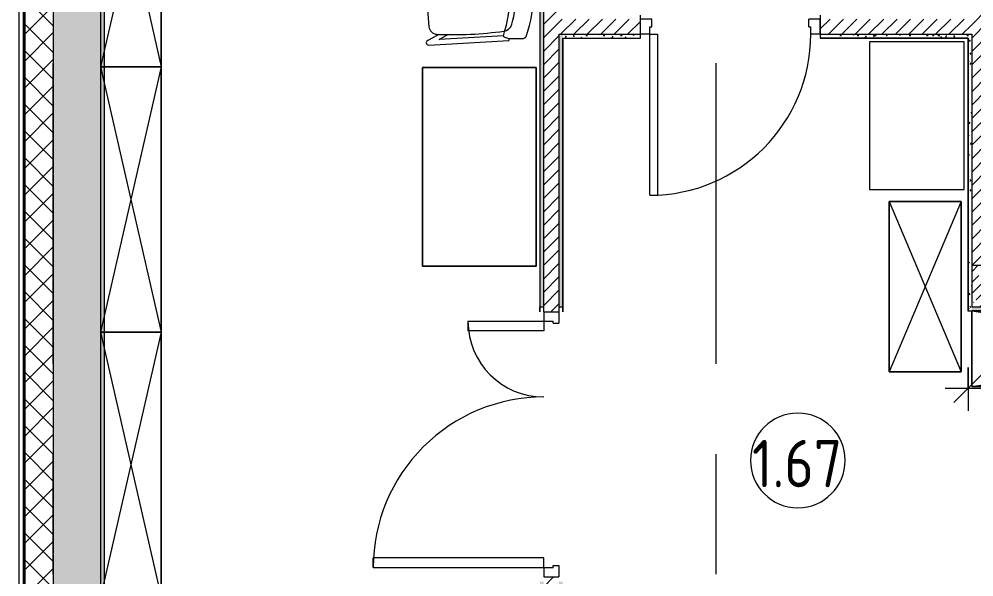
# Model space of a CAD drawing. Header units: millimetres. Extents: x 1322 to 199238, y -8553 to 29000.
# Drawn here: x 13649 to 18690, y 3755 to 6700 of the extents above; entities that cross this region are included whole.
import ezdxf

# ---------------------------------------------------------------- set-up
doc = ezdxf.new("R2010")
doc.units = ezdxf.units.MM
doc.linetypes.add('Осевая', pattern=[3175, 635, -476.25, 1587.5, -476.25])
for name, color, linetype, lineweight in [('A-ANNO-DIMS', 7, 'Continuous', 9), ('A-ANNO-DIMS-100', 7, 'Continuous', 9), ('A-AREA-IDEN', 7, 'Continuous', 9), ('A-DOOR', 7, 'Continuous', 9), ('A-DOOR-1', 7, 'Continuous', 13), ('A-DOOR-FRAM', 7, 'Continuous', 13), ('A-WALL', 7, 'Continuous', 9), ('I-WALL', 7, 'Continuous', 9), ('Оси-2', 7, 'Осевая', 9)]:
    doc.layers.add(name, color=color, linetype=linetype, lineweight=lineweight)
for name, color, linetype, lineweight, true_color in [('A-WALL-1', 7, 'Continuous', 9, 0x3c3c3c), ('A-WALL-FNSH-1', 7, 'Continuous', 9, 0x3c3c3c), ('I-FURN-1', 7, 'Continuous', 9, 0xf0f0f0)]:
    doc.layers.add(name, color=color, linetype=linetype, lineweight=lineweight, true_color=true_color)
doc.styles.add('GOST Common_4', font='GOST_Common.ttf', dxfattribs={"width": 0.9, "height": 250})
doc.styles.add('ISOCPEUR', font='isocpeur.ttf', dxfattribs={"width": 0.9, "height": 250})
doc.dimstyles.new('ISO-2_5_0_9К_БОЛЬШОЙ_1', dxfattribs={"dimscale": 304.8, "dimtxt": 248.995294, "dimasz": 0.492126, "dimexe": 0.393701, "dimexo": 0.984252, "dimgap": 0, "dimtad": 1, "dimdec": 0, "dimrnd": 10, "dimzin": 0, "dimdsep": 46, "dimtxsty": 'ISOCPEUR', "dimblk1": 'OBLIQUE', "dimblk2": 'OBLIQUE', "dimsah": 1, "dimcen": 0.09, "dimdle": 0.393701, "dimazin": 0, "dimtfac": 1, "dimtdec": 4, "dimtix": 1, "dimtmove": 0, "dimatfit": 3, "dimfxl": 1, "dimtvp": 1, "dimtolj": 1, "dimtzin": 0, "dimarcsym": 2})
pattern_1 = [(45, (-75531.326, 0), (-35.35534, 35.35534), [])]
pattern_2 = [(45, (-75531.33, 0), (-57.024626, 57.024626), []), (45, (-75474.3, 0), (-57.024626, 57.024626), [100.806, -20.161, 3.353, -16.808])]
pattern_3 = [(0, (-75531.326, 0), (121.92, 30.48), [10.058, -81.382, 10.058, -81.382, -487.68]), (0, (-75531.326, 0), (121.92, 30.48), [-182.88, 10.058, -172.822, 10.058, -81.382, -213.36]), (0, (-75531.326, 0), (121.92, 30.48), [-457.2, 10.058, -50.902, 10.058, -142.342]), (120, (-75485.606, 15.24), (-87.356454, 90.345817), [10.058, -81.382, 10.058, -81.382, -487.68]), (120, (-75485.606, 15.24), (-87.356454, 90.345817), [-182.88, 10.058, -172.822, 10.058, -81.382, -213.36]), (120, (-75485.606, 15.24), (-87.356454, 90.345817), [-457.2, 10.058, -50.902, 10.058, -142.342]), (240, (-75470.366, 76.2), (-34.563546, -120.825817), [10.058, -81.382, 10.058, -81.382, -487.68]), (240, (-75470.366, 76.2), (-34.563546, -120.825817), [-182.88, 10.058, -172.822, 10.058, -81.382, -213.36]), (240, (-75470.366, 76.2), (-34.563546, -120.825817), [-457.2, 10.058, -50.902, 10.058, -142.342])]

# ---------------------------------------------------------------- blocks, each defined once
blk = doc.blocks.new('110_Дверь_СКБ_1Ст_Внутренняя1 - Д-8 950x2100h_охрана-32224770-План размещения напольных электротехнических лючков и розеток 1 этажа в осях 23_1-33')
at = {"layer": 'A-DOOR'}
blk.add_arc((437.5, 40), 850, 90, 180, dxfattribs=at)
at = {"layer": 'A-DOOR-1'}
for p, q in [((437.5, 890), (397.5, 890)), ((397.5, 40), (397.5, 890)), ((437.5, 890), (437.5, 40)), ((437.5, 40), (397.5, 40))]:
    blk.add_line(p, q, dxfattribs=at)
at = {"layer": 'A-DOOR-FRAM'}
for p, q in [((-462.5, 40), (-462.5, -40)), ((-462.5, 40), (-412.5, 40)), ((-412.5, 40), (-412.5, 0)), ((-402.5, 0), (-412.5, 0)), ((-402.5, 0), (-402.5, -40)), ((427.5, 0), (427.5, -40)), ((437.5, 0), (427.5, 0)), ((437.5, 40), (437.5, 0)), ((437.5, 40), (487.5, 40)), ((487.5, 40), (487.5, -40)), ((-462.5, -40), (-402.5, -40)), ((427.5, -40), (487.5, -40))]:
    blk.add_line(p, q, dxfattribs=at)
blk = doc.blocks.new('110_Дверь_СКБ_2Ст - Д-5_п_ Из игровой в коридор-32215844-План размещения напольных электротехнических лючков и розеток 1 этажа в осях 23_1-33')
at = {"layer": 'A-DOOR'}
for centre, radius, start, end in [((-637.5, 40), 900, 0, 90), ((662.5, 40), 400, 90, 180)]:
    blk.add_arc(centre, radius, start, end, dxfattribs=at)
at = {"layer": 'A-DOOR-1'}
for p, q in [((-637.5, 940), (-587.5, 940)), ((-637.5, 940), (-637.5, 40)), ((-587.5, 40), (-587.5, 940)), ((662.5, 440), (612.5, 440)), ((612.5, 40), (612.5, 440)), ((662.5, 440), (662.5, 40)), ((-637.5, 40), (-587.5, 40)), ((662.5, 40), (612.5, 40))]:
    blk.add_line(p, q, dxfattribs=at)
at = {"layer": 'A-DOOR-FRAM'}
for p, q in [((-637.5, 40), (-687.5, 40)), ((-687.5, 40), (-687.5, -40)), ((-637.5, 40), (-637.5, -10)), ((712.5, 40), (662.5, 40)), ((662.5, 40), (662.5, -10)), ((712.5, 40), (712.5, -40)), ((-627.5, -40), (-687.5, -40)), ((-637.5, -10), (-627.5, -10)), ((-627.5, -10), (-627.5, -40)), ((652.5, -10), (662.5, -10)), ((652.5, -10), (652.5, -40)), ((712.5, -40), (652.5, -40))]:
    blk.add_line(p, q, dxfattribs=at)
blk = doc.blocks.new('Шкаф параметрический - 1_33-25588469-План размещения напольных электротехнических лючков и розеток 1 этажа в осях 23_1-33')
at = {"layer": 'I-FURN-1'}
for p, q in [((0, 0), (2550, 400)), ((0, 400), (2550, 0)), ((2550, 400), (0, 400)), ((0, 400), (0, 0)), ((0, 0), (0, 400)), ((0, 400), (2550, 400)), ((2550, 0), (2550, 400)), ((2550, 400), (2550, 0)), ((0, 0), (2550, 0)), ((2550, 0), (0, 0))]:
    blk.add_line(p, q, dxfattribs=at)
blk = doc.blocks.new('Шкаф параметрический - 1_268-V67-План размещения напольных электротехнических лючков и розеток 1 этажа в осях 23_1-33')
at = {"layer": 'I-FURN-1'}
for p, q in [((0, 0), (900, 380)), ((0, 380), (900, 0)), ((900, 380), (0, 380)), ((0, 380), (0, 0)), ((0, 0), (0, 380)), ((0, 380), (900, 380)), ((900, 0), (900, 380)), ((900, 380), (900, 0)), ((0, 0), (900, 0)), ((900, 0), (0, 0))]:
    blk.add_line(p, q, dxfattribs=at)
blk = doc.blocks.new('Стол базовый прямоугольный - 1_190-V71-План размещения напольных электротехнических лючков и розеток 1 этажа в осях 23_1-33')
at = {"layer": 'I-FURN-1'}
for p, q in [((390, 250), (-390, 250)), ((-390, 250), (-390, -250)), ((390, -250), (390, 250)), ((-390, -250), (390, -250))]:
    blk.add_line(p, q, dxfattribs=at)
blk = doc.blocks.new('Шкаф параметрический - 1_28А-V73-План размещения напольных электротехнических лючков и розеток 1 этажа в осях 23_1-33')
at = {"layer": 'I-FURN-1'}
for p, q in [((0, 0), (1400, 320)), ((0, 320), (1400, 0)), ((1400, 320), (0, 320)), ((0, 320), (0, 0)), ((0, 19.3), (0, 320)), ((0, 320), (1400, 320)), ((1400, 0), (1400, 320)), ((1400, 320), (1400, 19.3)), ((0, 0), (1400, 0))]:
    blk.add_line(p, q, dxfattribs=at)
blk = doc.blocks.new('Chair_1 noor 78578 - 1_1-25531733-План размещения напольных электротехнических лючков и розеток 1 этажа в осях 23_1-33')
at = {"layer": 'I-FURN-1'}
for p, q in [((-130.5, 405.7), (-130.5, 344.8)), ((359.1, 344.8), (359.1, 405.7)), ((-141.2, 329.7), (-165.1, -92)), ((393.7, -92), (369.8, 329.7)), ((-136.5, -37.1), (-117.3, 302)), ((345.9, 302), (365.1, -37.1)), ((-110.2, 8.6), (-136.5, -37.1)), ((365.1, -37.1), (338.8, 8.6)), ((-139.7, -93.5), (-108.8, -39.9)), ((337.4, -39.9), (368.3, -93.5))]:
    blk.add_line(p, q, dxfattribs=at)
for centre, radius, start, end in [((114.3, -271.9), 732.8, 71.3174, 108.6833), ((114.3, -239.2), 609.6, 73.8265, 106.1735), ((114.3, -279.3), 660.4, 111.7, 112.7563), ((-37.4, 344.8), 93.1, 180, 204.9864), ((-37.4, 344.8), 93.1, 186.4785, 204.9864), ((-116, 308.2), 6.35, 204.9864, 258.4091), ((-116, 308.2), 6.35, 204.9864, 287.8276), ((114.3, -408), 746, 71.9445, 107.8276), ((1798.9, 37.7), 1909.3, 171.9659, 182.6261), ((-41.4, 297.5), 50.8, 106.1735, 171.9659), ((270, 297.5), 50.8, 8.0341, 73.8265), ((-1570.3, 37.7), 1909.3, 357.3739, 8.0341), ((344.3, 307.4), 6.35, 281.4186, 334.477), ((344.6, 308.2), 6.35, 281.5909, 335.0136), ((266, 344.8), 93.1, 334.477, 360), ((266, 344.8), 93.1, 335.0136, 353.5215), ((114.3, -279.3), 660.4, 67.2437, 68.3), ((1798.9, 37.7), 1909.3, 180.8761, 182.3307), ((-1570.3, 37.7), 1909.3, 357.6693, 359.1239), ((-64, -47.7), 44.5, 182.6261, 265.0912), ((292.6, -47.7), 44.4, 275.9396, 357.3739), ((-152.4, -92.7), 12.7, 176.75, 356.75), ((114.8, 2033.8), 2133.6, 265.0912, 274.9044), ((381, -92.7), 12.7, 183.25, 3.25)]:
    blk.add_arc(centre, radius, start, end, dxfattribs=at)
for points in [[(-120.4, 422.3), (-122, 420.8), (-124.7, 417.8), (-127.8, 413.5), (-129.8, 409.4), (-130.4, 406.9), (-130.5, 405.7)], [(359.1, 405.7), (359, 406.9), (358.4, 409.4), (356.4, 413.5), (353.3, 417.8), (350.6, 420.8), (349, 422.3)]]:
    blk.add_open_spline(points, degree=3, dxfattribs=at)
blk = doc.blocks.new('Марка_Помещения - Номер-25198446-План размещения напольных электротехнических лючков и розеток 1 этажа в осях 23_1-33')
at = {"layer": 'A-AREA-IDEN'}
for start, end in [(360, 180), (180, 360)]:
    blk.add_arc((0, 0), 2.5, start, end, dxfattribs=at)
blk = doc.blocks.new('DIMBLOCK34-План размещения напольных электротехнических лючков и розеток 1 этажа в осях 23_1-33')
at = {"layer": 'A-ANNO-DIMS-100'}
for p, q in [((18658.7, 4860), (18658.7, 4631.1)), ((18658.7, 4751.1), (18658.7, 4860)), ((20778.7, 4700), (20778.7, 4871.1)), ((18538.7, 4751.1), (20898.7, 4751.1)), ((20778.7, 4751.1), (20778.7, 4700))]:
    blk.add_line(p, q, dxfattribs=at)
at = {"layer": 'A-ANNO-DIMS-100', "lineweight": 20}
for p, q in [((18658.7, 4751.1), (18733.7, 4826.1)), ((20778.7, 4751.1), (20853.7, 4826.1)), ((18658.7, 4751.1), (18583.7, 4676.1)), ((20778.7, 4751.1), (20703.7, 4676.1))]:
    blk.add_line(p, q, dxfattribs=at)
at = {"layer": 'A-ANNO-DIMS-100', "color": 0, "insert": (19424.2, 5077.7), "char_height": 250, "width": 706.764, "attachment_point": 1, "line_spacing_factor": 1.149209, "style": 'ISOCPEUR'}
blk.add_mtext('2120', dxfattribs=at)
blk = doc.blocks.new('_Oblique')
at = {"color": 0, "linetype": 'ByBlock', "lineweight": -2}
blk.add_line((-0.5, -0.5), (0.5, 0.5), dxfattribs=at)

msp = doc.modelspace()

# ---------------------------------------------------------------- hatches: boundary and pattern name
at = {"layer": 'A-WALL'}
h = msp.add_hatch(dxfattribs=at)
h.set_pattern_fill('FP_5', color=256, style=0, pattern_type=2)
h.set_pattern_definition([(45, (-75531.33, 0), (-70.71068, 70.71068), []), (135, (-75531.33, 0), (-70.71068, -70.71068), [])])
h.paths.add_polyline_path([(13678.7, -100), (13828.7, -100), (13828.7, 7500), (13728.7, 7500), (13728.7, 7650), (13678.7, 7650), (13678.7, 2655)])
at = {"layer": 'I-WALL'}
h = msp.add_hatch(dxfattribs=at)
h.set_pattern_fill('FP_31', color=256, style=0, pattern_type=2)
h.set_pattern_definition(pattern_3)
h.paths.add_polyline_path([(16398.7, 170), (16418.7, 170), (16418.7, 3730), (16398.7, 3730), (16398.7, 171)])
h.paths.add_polyline_path([(16398.7, 5180), (16418.7, 5180), (16418.7, 10400), (16398.7, 10400), (16398.7, 6308.8)])
h = msp.add_hatch(dxfattribs=at)
h.set_pattern_fill('FP_3', color=256, style=0, pattern_type=2)
h.set_pattern_definition(pattern_1)
h.paths.add_polyline_path([(16498.7, 100), (16498.7, 3755), (16418.7, 3755), (16418.7, 100)])
h.paths.add_polyline_path([(16498.7, 5155), (16498.7, 10400), (16418.7, 10400), (16418.7, 5155)])
h = msp.add_hatch(dxfattribs=at)
h.set_pattern_fill('FP_31', color=256, style=0, pattern_type=2)
h.set_pattern_definition(pattern_3)
h.paths.add_polyline_path([(14078.7, 150), (14098.7, 150), (14098.7, 8181.1), (14078.7, 8181.1), (14078.7, 2247.5)])
h.paths.add_polyline_path([(14078.7, 9631.1), (14098.7, 9631.1), (14098.7, 10380), (14078.7, 10380), (14078.7, 9962.7)])
h = msp.add_hatch(dxfattribs=at)
h.set_pattern_fill('FP_3', color=256, style=0, pattern_type=2)
h.set_pattern_definition(pattern_1)
h.paths.add_polyline_path([(18758.7, 5400), (18758.7, 10380), (18678.7, 10380), (18678.7, 5400)])
h = msp.add_hatch(dxfattribs=at)
h.set_pattern_fill('FP_2', color=256, style=0, pattern_type=2)
h.set_pattern_definition(pattern_2)
h.paths.add_polyline_path([(13828.7, 150), (14078.7, 150), (14078.7, 7700), (13828.7, 7700), (13828.7, 2655)])
h = msp.add_hatch(dxfattribs=at)
h.set_pattern_fill('FP_3', color=256, style=0, pattern_type=2)
h.set_pattern_definition(pattern_1)
h.paths.add_polyline_path([(18491.1, 6620), (18678.7, 6620), (18678.7, 6700), (17878.7, 6700), (17878.7, 6620), (18324.8, 6620)])
h.paths.add_polyline_path([(16498.7, 6620), (16928.7, 6620), (16928.7, 6700), (16498.7, 6700)])
h = msp.add_hatch(dxfattribs=at)
h.set_pattern_fill('FP_31', color=256, style=0, pattern_type=2)
h.set_pattern_definition(pattern_3)
h.paths.add_polyline_path([(16498.7, 525), (16518.7, 525), (16518.7, 3730), (16498.7, 3730), (16498.7, 828.1)])
h.paths.add_polyline_path([(16518.7, 5180), (16518.7, 6620), (16498.7, 6620), (16498.7, 5180)])
h = msp.add_hatch(dxfattribs=at)
h.set_pattern_fill('FP_31', color=256, style=0, pattern_type=2)
h.set_pattern_definition(pattern_3)
h.paths.add_polyline_path([(18658.7, 6600), (18678.7, 6600), (18678.7, 6620), (17878.7, 6620), (17878.7, 6600), (18657.7, 6600)])
h.paths.add_polyline_path([(16928.7, 6600), (16928.7, 6620), (16518.7, 6620), (16518.7, 6600)])
h = msp.add_hatch(dxfattribs=at)
h.set_pattern_fill('FP_31', color=256, style=0, pattern_type=2)
h.set_pattern_definition(pattern_3)
h.paths.add_polyline_path([(18658.7, 5160), (18678.7, 5160), (18678.7, 6600), (18658.7, 6600), (18658.7, 6308.8)])
h = msp.add_hatch(dxfattribs=at)
h.set_pattern_fill('FP_2', color=256, style=0, pattern_type=2)
h.set_pattern_definition(pattern_2)
h.paths.add_polyline_path([(26038.7, 5180), (26078.7, 5180), (26078.7, 5400), (25178.7, 5400), (25178.7, 5180), (25640.2, 5180)])
h.paths.add_polyline_path([(24128.7, 5180), (24128.7, 5400), (18678.7, 5400), (18678.7, 5180), (23645.1, 5180)])
h = msp.add_hatch(dxfattribs=at)
h.set_pattern_fill('FP_31', color=256, style=0, pattern_type=2)
h.set_pattern_definition(pattern_3)
h.paths.add_polyline_path([(26037.7, 5160), (26038.7, 5160), (26038.7, 5180), (25178.7, 5180), (25178.7, 5160), (25640.2, 5160)])
h.paths.add_polyline_path([(24128.7, 5160), (24128.7, 5180), (18678.7, 5180), (18678.7, 5160), (23645.1, 5160)])

# ---------------------------------------------------------------- linework, layer by layer
at = {"layer": 'A-WALL'}
for p, q in [((16398.7, 10380), (16398.7, 5180)), ((14098.7, 170), (14098.7, 8181.1)), ((13675.7, 7650), (13675.7, -253)), ((13678.7, 7650), (13678.7, -250)), ((13648.7, -280), (13648.7, 7492)), ((16518.7, 6600), (16928.7, 6600)), ((16518.7, 6600), (16518.7, 5180)), ((18658.7, 6600), (17878.7, 6600)), ((18658.7, 6600), (18658.7, 5160))]:
    msp.add_line(p, q, dxfattribs=at)
at = {"layer": 'A-WALL-1'}
for p, q in [((16418.7, 5155), (16418.7, 10400)), ((13828.7, 8206.1), (13828.7, -100)), ((14078.7, 8206.1), (14078.7, 150)), ((16928.7, 6600), (16928.7, 6720)), ((17878.7, 6720), (17878.7, 6600)), ((16498.7, 6620), (16928.7, 6620)), ((16498.7, 6620), (16498.7, 5155)), ((17878.7, 6620), (18678.7, 6620)), ((18678.7, 6620), (18678.7, 5180)), ((18678.7, 5400), (24128.7, 5400)), ((16398.7, 5180), (16418.7, 5180)), ((16418.7, 5155), (16498.7, 5155)), ((16498.7, 5180), (16518.7, 5180)), ((18658.7, 5160), (24128.7, 5160)), ((18678.7, 5180), (24128.7, 5180))]:
    msp.add_line(p, q, dxfattribs=at)
at = {"layer": 'A-WALL-FNSH-1'}
for p, q in [((16397.7, 10379), (16397.7, 5155)), ((14099.7, 171), (14099.7, 8206.1)), ((13670.7, 7492), (13670.7, -258)), ((16519.7, 6599), (16928.7, 6599)), ((16519.7, 5155), (16519.7, 6599)), ((16928.7, 6599), (16928.7, 6600)), ((17878.7, 6600), (17878.7, 6599)), ((17878.7, 6599), (18657.7, 6599)), ((18657.7, 6599), (18657.7, 5159)), ((16397.7, 5155), (16398.7, 5155)), ((16398.7, 5155), (16398.7, 5180)), ((16518.7, 5180), (16518.7, 5155)), ((16518.7, 5155), (16519.7, 5155)), ((18657.7, 5159), (24128.7, 5159))]:
    msp.add_line(p, q, dxfattribs=at)
at = {"layer": 'I-FURN-1'}
for p, q in [((16378.7, 6445), (15778.7, 6445)), ((15778.7, 6445), (15778.7, 5395)), ((15778.7, 5395), (15778.7, 6445)), ((15778.7, 6445), (16378.7, 6445)), ((16378.7, 5395), (16378.7, 6445)), ((16378.7, 6445), (16378.7, 5395)), ((15778.7, 5395), (16378.7, 5395)), ((16378.7, 5395), (15778.7, 5395))]:
    msp.add_line(p, q, dxfattribs=at)
at = {"layer": 'Оси-2'}
for p, q in [((13828.7, 593.7), (13828.7, 19415.1)), ((17328.7, 593.7), (17328.7, 19415.1))]:
    msp.add_line(p, q, dxfattribs=at)

# ---------------------------------------------------------------- block references
at = {"layer": 'A-AREA-IDEN', "xscale": 99.99999999999993, "yscale": 99.99999999999993, "zscale": 99.99999999999993}
msp.add_blockref('Марка_Помещения - Номер-25198446-План размещения напольных электротехнических лючков и розеток 1 этажа в осях 23_1-33', (17760.1, 4369.8), dxfattribs=at)
at = {"layer": 'A-DOOR'}
for name, p, rotation in [('110_Дверь_СКБ_1Ст_Внутренняя1 - Д-8 950x2100h_охрана-32224770-План размещения напольных электротехнических лючков и розеток 1 этажа в осях 23_1-33', (17416.2, 6660), 180), ('110_Дверь_СКБ_2Ст - Д-5_п_ Из игровой в коридор-32215844-План размещения напольных электротехнических лючков и розеток 1 этажа в осях 23_1-33', (16458.7, 4442.5), 89.99999999999991)]:
    msp.add_blockref(name, p, dxfattribs=dict(at, rotation=rotation))
at = {"layer": 'I-FURN-1'}
for name, p, rotation in [('Шкаф параметрический - 1_28А-V73-План размещения напольных электротехнических лючков и розеток 1 этажа в осях 23_1-33', (14079.3, 7847.5), 269.9999999999994), ('Chair_1 noor 78578 - 1_1-25531733-План размещения напольных электротехнических лючков и розеток 1 этажа в осях 23_1-33', (15904.1, 6956.8), 269.9999999999994), ('Стол базовый прямоугольный - 1_190-V71-План размещения напольных электротехнических лючков и розеток 1 этажа в осях 23_1-33', (18388.7, 6190), 90), ('Шкаф параметрический - 1_28А-V73-План размещения напольных электротехнических лючков и розеток 1 этажа в осях 23_1-33', (14079.3, 6447.5), 269.9999999999994), ('Шкаф параметрический - 1_268-V67-План размещения напольных электротехнических лючков и розеток 1 этажа в осях 23_1-33', (18242.2, 5737.2), 269.9999999999994), ('Шкаф параметрический - 1_28А-V73-План размещения напольных электротехнических лючков и розеток 1 этажа в осях 23_1-33', (14079.3, 5047.5), 269.9999999999994)]:
    msp.add_blockref(name, p, dxfattribs=dict(at, rotation=rotation))
msp.add_blockref('Шкаф параметрический - 1_33-25588469-План размещения напольных электротехнических лючков и розеток 1 этажа в осях 23_1-33', (18678.7, 4760), dxfattribs=at)

# ---------------------------------------------------------------- texts
at = {"layer": 'A-AREA-IDEN', "insert": (17518.2, 4478.4), "char_height": 250, "width": 606.076, "attachment_point": 1, "style": 'GOST Common_4'}
msp.add_mtext('1.67', dxfattribs=at)

# ---------------------------------------------------------------- dimensions: what is measured, and where the dimension line sits
at = {"layer": 'A-ANNO-DIMS'}
dim = msp.add_linear_dim(base=(20778.7, 4751.1), p1=(18658.7, 5160), p2=(20778.7, 5000), dimstyle='ISO-2_5_0_9К_БОЛЬШОЙ_1', override={"dimpost": '<>', "dimfxl": 2126.029163}, dxfattribs=at)
dim.commit()
dim.dimension.update_dxf_attribs({"geometry": 'DIMBLOCK34-План размещения напольных электротехнических лючков и розеток 1 этажа в осях 23_1-33', "text_midpoint": (19718.7, 4876.1)})

doc.saveas('drawing.dxf')
